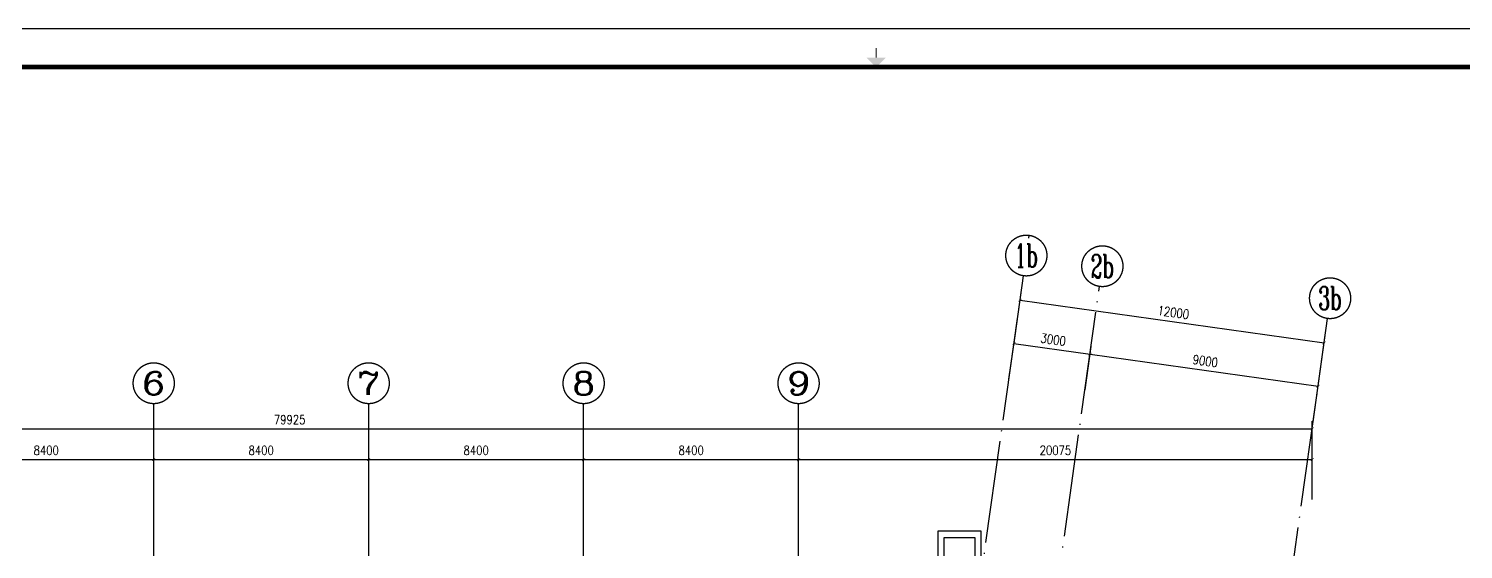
# Model space of a CAD drawing. Extents: x 68709 to 255391, y -65926 to 107615.
# Drawn here: x 124770 to 180832, y 87268 to 107615 of the extents above; entities that cross this region are included whole.
import ezdxf
from ezdxf.enums import TextEntityAlignment as Align
from ezdxf.xclip import XClip

# ---------------------------------------------------------------- set-up
doc = ezdxf.new("R2010")
doc.units = 0
doc.header["$LTSCALE"] = 2000
doc.header["$MEASUREMENT"] = 0
doc.header["$XCLIPFRAME"] = 0
doc.linetypes.add('DASH', pattern=[0.35, 0.25, -0.1])
doc.linetypes.add('DOTE', pattern=[2.42, 2, -0.2, 0.02, -0.2])
doc.layers.get('0').update_dxf_attribs({"linetype": 'CONTINUOUS'})
doc.layers.get('Defpoints').update_dxf_attribs({"linetype": 'CONTINUOUS'})
for name, color, linetype in [('0-column-down', 6, 'CONTINUOUS'), ('AXIS', 3, 'CONTINUOUS'), ('AXIS_TEXT', 7, 'CONTINUOUS'), ('dote', 8, 'CONTINUOUS')]:
    doc.layers.add(name, color=color, linetype=linetype)
doc.styles.add('_TCH_AXIS', font='COMPLEX', dxfattribs={"bigfont": 'GBCBIG'})
doc.styles.add('DIM_FONT', font='SIMPLEX.shx', dxfattribs={"width": 0.8})
doc.styles.add('MEN', font='tjromans.shx', dxfattribs={"width": 0.7, "bigfont": 'tjhztxt.shx'})
doc.dimstyles.new('DIMN300', dxfattribs={"dimscale": 1.5, "dimtxt": 300, "dimasz": 100, "dimexe": 100, "dimexo": 100, "dimgap": 100, "dimtad": 1, "dimdec": 0, "dimzin": 0, "dimdsep": 46, "dimtxsty": 'MEN', "dimblk": 'ARCHTICK', "dimcen": 1.5, "dimdle": 100, "dimclrt": 7, "dimazin": 2, "dimtfac": 1, "dimtdec": 0, "dimtix": 1, "dimtmove": 2, "dimatfit": 3, "dimfxl": 0, "dimtolj": 1, "dimtzin": 0, "dimarcsym": 0})

# ---------------------------------------------------------------- blocks, each defined once
blk = doc.blocks.new('0-jg-wall-ver3-dxadd')
blk.add_lwpolyline([(65940, 81050), (64240, 81050), (64240, 79600), (64490, 79600), (64490, 80800), (65690, 80800), (65690, 79600), (65940, 79600)], close=True)
blk = doc.blocks.new('0x_tk_A0_LIN$0$TJAD_TK_A0')
blk.add_line((2162, 399.3), (973, 399.3))
at = {"const_width": 0.3}
blk.add_lwpolyline([(1567.5, 391.74), (1567.5, 394.24)], dxfattribs=at)
at = {"const_width": 1.2}
blk.add_lwpolyline([(2152, -431.7), (2152, 389.3), (998, 389.3), (998, -431.7)], close=True, dxfattribs=at)
blk.add_solid([(1565, 391.74), (1570, 391.74), (1567.5, 389.24)])
blk = doc.blocks.new('0x_tk_A0_LIN')
blk.add_blockref('0x_tk_A0_LIN$0$TJAD_TK_A0', (-973, 441.7))
blk = doc.blocks.new('_ArchTick')
at = {"color": 0, "linetype": 'ByBlock', "const_width": 0.15}
blk.add_lwpolyline([(-0.5, -0.5), (0.5, 0.5)], dxfattribs=at)
blk = doc.blocks.new('*D45')
at = {"layer": 'AXIS', "color": 0, "lineweight": -2, "transparency": 16777216}
for p, q in [((-1050, 83492), (-1050, 85347)), ((78875, 83492), (78875, 85347)), ((-1050, 85047), (78875, 85047))]:
    blk.add_line(p, q, dxfattribs=at)
at = {"layer": 'Defpoints', "color": 0, "transparency": 16777216}
for p in [(78875, 85047), (-1050, 83132), (78875, 83132)]:
    blk.add_point(p, dxfattribs=at)
at = {"layer": 'AXIS', "color": 0, "lineweight": -2, "transparency": 16777216, "xscale": 120, "yscale": 120, "zscale": 120, "rotation": 180}
blk.add_blockref('_ArchTick', (-1050, 85047), dxfattribs=at)
at = {"layer": 'AXIS', "color": 0, "lineweight": -2, "transparency": 16777216, "xscale": 120, "yscale": 120, "zscale": 120}
blk.add_blockref('_ArchTick', (78875, 85047), dxfattribs=at)
at = {"layer": 'AXIS', "color": 7, "transparency": 16777216, "insert": (38912, 85407), "char_height": 360, "attachment_point": 5, "style": 'DIM_FONT'}
blk.add_mtext('\\A1;79925', dxfattribs=at)
blk = doc.blocks.new('*D49')
at = {"layer": 'AXIS', "color": 0, "lineweight": -2, "transparency": 16777216}
for p, q in [((25200, 82292), (25200, 84147)), ((33600, 82292), (33600, 84147)), ((25200, 83847), (33600, 83847))]:
    blk.add_line(p, q, dxfattribs=at)
at = {"layer": 'Defpoints', "color": 0, "transparency": 16777216}
for p in [(33600, 83847), (25200, 81932), (33600, 81932)]:
    blk.add_point(p, dxfattribs=at)
at = {"layer": 'AXIS', "color": 0, "lineweight": -2, "transparency": 16777216, "xscale": 120, "yscale": 120, "zscale": 120, "rotation": 180}
blk.add_blockref('_ArchTick', (25200, 83847), dxfattribs=at)
at = {"layer": 'AXIS', "color": 0, "lineweight": -2, "transparency": 16777216, "xscale": 120, "yscale": 120, "zscale": 120}
blk.add_blockref('_ArchTick', (33600, 83847), dxfattribs=at)
at = {"layer": 'AXIS', "color": 7, "transparency": 16777216, "insert": (29400, 84207), "char_height": 360, "attachment_point": 5, "style": 'DIM_FONT'}
blk.add_mtext('\\A1;8400', dxfattribs=at)
blk = doc.blocks.new('*D50')
at = {"layer": 'AXIS', "color": 0, "lineweight": -2, "transparency": 16777216}
for p, q in [((33600, 82292), (33600, 84147)), ((42000, 82292), (42000, 84147)), ((33600, 83847), (42000, 83847))]:
    blk.add_line(p, q, dxfattribs=at)
at = {"layer": 'Defpoints', "color": 0, "transparency": 16777216}
for p in [(42000, 83847), (33600, 81932), (42000, 81932)]:
    blk.add_point(p, dxfattribs=at)
at = {"layer": 'AXIS', "color": 0, "lineweight": -2, "transparency": 16777216, "xscale": 120, "yscale": 120, "zscale": 120, "rotation": 180}
blk.add_blockref('_ArchTick', (33600, 83847), dxfattribs=at)
at = {"layer": 'AXIS', "color": 0, "lineweight": -2, "transparency": 16777216, "xscale": 120, "yscale": 120, "zscale": 120}
blk.add_blockref('_ArchTick', (42000, 83847), dxfattribs=at)
at = {"layer": 'AXIS', "color": 7, "transparency": 16777216, "insert": (37800, 84207), "char_height": 360, "attachment_point": 5, "style": 'DIM_FONT'}
blk.add_mtext('\\A1;8400', dxfattribs=at)
blk = doc.blocks.new('*D51')
at = {"layer": 'AXIS', "color": 0, "lineweight": -2, "transparency": 16777216}
for p, q in [((42000, 82292), (42000, 84147)), ((50400, 82292), (50400, 84147)), ((42000, 83847), (50400, 83847))]:
    blk.add_line(p, q, dxfattribs=at)
at = {"layer": 'Defpoints', "color": 0, "transparency": 16777216}
for p in [(50400, 83847), (42000, 81932), (50400, 81932)]:
    blk.add_point(p, dxfattribs=at)
at = {"layer": 'AXIS', "color": 0, "lineweight": -2, "transparency": 16777216, "xscale": 120, "yscale": 120, "zscale": 120, "rotation": 180}
blk.add_blockref('_ArchTick', (42000, 83847), dxfattribs=at)
at = {"layer": 'AXIS', "color": 0, "lineweight": -2, "transparency": 16777216, "xscale": 120, "yscale": 120, "zscale": 120}
blk.add_blockref('_ArchTick', (50400, 83847), dxfattribs=at)
at = {"layer": 'AXIS', "color": 7, "transparency": 16777216, "insert": (46200, 84207), "char_height": 360, "attachment_point": 5, "style": 'DIM_FONT'}
blk.add_mtext('\\A1;8400', dxfattribs=at)
blk = doc.blocks.new('*D52')
at = {"layer": 'AXIS', "color": 0, "lineweight": -2, "transparency": 16777216}
for p, q in [((50400, 82292), (50400, 84147)), ((58800, 82292), (58800, 84147)), ((50400, 83847), (58800, 83847))]:
    blk.add_line(p, q, dxfattribs=at)
at = {"layer": 'Defpoints', "color": 0, "transparency": 16777216}
for p in [(58800, 83847), (50400, 81932), (58800, 81932)]:
    blk.add_point(p, dxfattribs=at)
at = {"layer": 'AXIS', "color": 0, "lineweight": -2, "transparency": 16777216, "xscale": 120, "yscale": 120, "zscale": 120, "rotation": 180}
blk.add_blockref('_ArchTick', (50400, 83847), dxfattribs=at)
at = {"layer": 'AXIS', "color": 0, "lineweight": -2, "transparency": 16777216, "xscale": 120, "yscale": 120, "zscale": 120}
blk.add_blockref('_ArchTick', (58800, 83847), dxfattribs=at)
at = {"layer": 'AXIS', "color": 7, "transparency": 16777216, "insert": (54600, 84207), "char_height": 360, "attachment_point": 5, "style": 'DIM_FONT'}
blk.add_mtext('\\A1;8400', dxfattribs=at)
blk = doc.blocks.new('*D53')
at = {"layer": 'AXIS', "color": 0, "lineweight": -2, "transparency": 16777216}
for p, q in [((58800, 82292), (58800, 84147)), ((78875, 82292), (78875, 84147)), ((58800, 83847), (78875, 83847))]:
    blk.add_line(p, q, dxfattribs=at)
at = {"layer": 'Defpoints', "color": 0, "transparency": 16777216}
for p in [(78875, 83847), (58800, 81932), (78875, 81932)]:
    blk.add_point(p, dxfattribs=at)
at = {"layer": 'AXIS', "color": 0, "lineweight": -2, "transparency": 16777216, "xscale": 120, "yscale": 120, "zscale": 120, "rotation": 180}
blk.add_blockref('_ArchTick', (58800, 83847), dxfattribs=at)
at = {"layer": 'AXIS', "color": 0, "lineweight": -2, "transparency": 16777216, "xscale": 120, "yscale": 120, "zscale": 120}
blk.add_blockref('_ArchTick', (78875, 83847), dxfattribs=at)
at = {"layer": 'AXIS', "color": 7, "transparency": 16777216, "insert": (68837, 84207), "char_height": 360, "attachment_point": 5, "style": 'DIM_FONT'}
blk.add_mtext('\\A1;20075', dxfattribs=at)
blk = doc.blocks.new('*D54')
at = {"layer": 'AXIS', "color": 0, "lineweight": -2, "transparency": 16777216}
for p, q in [((67259, 88687), (67496, 90375)), ((67455, 90078), (79338, 88408)), ((79142, 87017), (79380, 88705))]:
    blk.add_line(p, q, dxfattribs=at)
at = {"layer": 'Defpoints', "color": 0, "transparency": 16777216}
for p in [(67209, 88330), (79338, 88408), (79092, 86660)]:
    blk.add_point(p, dxfattribs=at)
at = {"layer": 'AXIS', "color": 0, "lineweight": -2, "transparency": 16777216, "xscale": 120, "yscale": 120, "zscale": 120}
for p, rotation in [((67455, 90078), 172.0000000000016), ((79338, 88408), 352.0000000000015)]:
    blk.add_blockref('_ArchTick', p, dxfattribs=dict(at, rotation=rotation))
at = {"layer": 'AXIS', "color": 7, "transparency": 16777216, "insert": (73446, 89599), "char_height": 360, "attachment_point": 5, "rotation": 352, "style": 'DIM_FONT'}
blk.add_mtext('\\A1;12000', dxfattribs=at)
blk = doc.blocks.new('*D55')
at = {"layer": 'AXIS', "color": 0, "lineweight": -2, "transparency": 16777216}
for p, q in [((67021, 86996), (67259, 88685)), ((67217, 88387), (70188, 87970)), ((69992, 86579), (70230, 88267))]:
    blk.add_line(p, q, dxfattribs=at)
at = {"layer": 'Defpoints', "color": 0, "transparency": 16777216}
for p in [(70188, 87970), (66971, 86640), (69942, 86222)]:
    blk.add_point(p, dxfattribs=at)
at = {"layer": 'AXIS', "color": 0, "lineweight": -2, "transparency": 16777216, "xscale": 120, "yscale": 120, "zscale": 120}
for p, rotation in [((67217, 88387), 172.0000000000028), ((70188, 87970), 352.0000000000028)]:
    blk.add_blockref('_ArchTick', p, dxfattribs=dict(at, rotation=rotation))
at = {"layer": 'AXIS', "color": 7, "transparency": 16777216, "insert": (68752, 88535), "char_height": 360, "attachment_point": 5, "rotation": 352, "style": 'DIM_FONT'}
blk.add_mtext('\\A1;3000', dxfattribs=at)
blk = doc.blocks.new('*D56')
at = {"layer": 'AXIS', "color": 0, "lineweight": -2, "transparency": 16777216}
for p, q in [((69992, 86579), (70230, 88267)), ((70188, 87970), (79100, 86717)), ((78905, 85326), (79142, 87014))]:
    blk.add_line(p, q, dxfattribs=at)
at = {"layer": 'Defpoints', "color": 0, "transparency": 16777216}
for p in [(79100, 86717), (69942, 86222), (78855, 84970)]:
    blk.add_point(p, dxfattribs=at)
at = {"layer": 'AXIS', "color": 0, "lineweight": -2, "transparency": 16777216, "xscale": 120, "yscale": 120, "zscale": 120}
for p, rotation in [((70188, 87970), 172.0000000000016), ((79100, 86717), 352.0000000000016)]:
    blk.add_blockref('_ArchTick', p, dxfattribs=dict(at, rotation=rotation))
at = {"layer": 'AXIS', "color": 7, "transparency": 16777216, "insert": (74694, 87700), "char_height": 360, "attachment_point": 5, "rotation": 352, "style": 'DIM_FONT'}
blk.add_mtext('\\A1;9000', dxfattribs=at)
blk = doc.blocks.new('ZW0702(CQ)')
at = {"layer": 'AXIS'}
for centre in [(67699.5, 91821.1), (70670.3, 91403.6), (79569.9, 90152.8), (33600, 86830.2), (42000, 86830.2), (50400, 86830.2), (58799.8, 86830.2)]:
    blk.add_circle(centre, 800, dxfattribs=at)
at = {"layer": 'dote', "linetype": 'DOTE'}
for p, q in [((67794.9, 92499.9), (67810.9, 92613.3)), ((61294.8, 46249), (67588.2, 91029)), ((64265.6, 45831.4), (70559, 90611.5)), ((73178, 44578.9), (79471.4, 89358.9)), ((33600, -9319.3), (33600, 86030.2)), ((42000, -9319.3), (42000, 86030.2)), ((50400, -9319.3), (50400, 86030.2)), ((58800, -9319.3), (58800, 86030.2))]:
    blk.add_line(p, q, dxfattribs=at)
at = {"layer": 'AXIS_TEXT', "style": '_TCH_AXIS'}
for s, width, p, p2 in [('1b', 0.677419, (67247, 91368.5), (68152.1, 91368.5)), ('2b', 0.583333, (70217.8, 90951), (71122.9, 90951)), ('3b', 0.6, (79117.3, 89700.3), (80022.4, 89700.3)), ('6', 1.5, (33147.5, 86377.7), (34052.5, 86377.7)), ('7', 1.5, (41547.5, 86377.7), (42452.5, 86377.7)), ('8', 1.5, (49947.5, 86377.7), (50852.5, 86377.7)), ('9', 1.5, (58347.3, 86377.7), (59252.4, 86377.7))]:
    blk.add_text(s, height=905.1, dxfattribs=dict(at, width=width)).set_placement(p, p2, align=Align.FIT)
at = {"layer": 'AXIS'}
for p1, p2, distance, picture, middle in [((67208.9, 88330.3), (79092.1, 86660.2), 1764.9, '*D54', (73446.3, 89599.5)), ((66971.3, 86639.7), (69942.1, 86222.2), 1764.9, '*D55', (68752.5, 88535.2)), ((69942.1, 86222.2), (78854.6, 84969.6), 1764.9, '*D56', (74694.1, 87700.1)), ((-1049.9999, 83132.2654), (78874.5182, 83132.2654), 1914.3051, '*D45', (38912.2592, 85406.5705)), ((25200, 81932.3), (33600, 81932.3), 1914.3, '*D49', (29400, 84206.6)), ((33600, 81932.3), (42000, 81932.3), 1914.3, '*D50', (37800, 84206.6)), ((42000, 81932.3), (50400, 81932.3), 1914.3, '*D51', (46200, 84206.6)), ((50400, 81932.3), (58800, 81932.3), 1914.3, '*D52', (54600, 84206.6)), ((58799.8, 81932.3), (78874.5, 81932.3), 1914.3, '*D53', (68837.2, 84206.6))]:
    dim = blk.add_aligned_dim(p1=p1, p2=p2, distance=distance, dimstyle='DIMN300', dxfattribs=at)
    dim.commit()
    dim.dimension.update_dxf_attribs({"geometry": picture, "text_midpoint": middle})

msp = doc.modelspace()

# ---------------------------------------------------------------- block references
at = {"xscale": 150, "yscale": 150, "zscale": 150}
msp.add_blockref('0x_tk_A0_LIN', (68709.2, -18534.8), dxfattribs=at)
at = {"layer": '0-column-down'}
ref = msp.add_blockref('0-jg-wall-ver3-dxadd', (96056.5, 6927.7), dxfattribs=at)
XClip(ref).set_block_clipping_path([(-1597.5205245125, 74513.2405886847), (-1597.5205245125, 63446.9056728306), (-1597.5205245125, 56985.7323499514), (-2625.9855815822, 56985.7323499514), (-2625.9855815822, 53899.147307544), (-1597.5205245125, 53899.147307544), (-1597.5205245125, 42578.0507297336), (24639.1699151449, 42578.0507297336), (24639.1699151449, 41375.9814775255), (72821.6493476855, 41375.9814775255), (72821.6493476855, 47238.7151906272), (73805.1649727187, 47238.7151906272), (73805.1649727187, 48199.394121607), (73983.665152899, 48199.394121607), (73983.665152899, 48814.3767814642), (74946.130713436, 54999.5913425298), (78348.7319148911, 79194.3407264346), (78348.7319148911, 79866.1895327916), (78348.7319148911, 82108.8629913949), (-1597.5205245125, 82108.8629913949)])
at = {"layer": 'dote', "linetype": 'DASH'}
ref = msp.add_blockref('ZW0702(CQ)', (96056.5, 6927.7), dxfattribs=at)
XClip(ref).set_block_clipping_path([(-15188.9695379891, 94941.8681304126), (-15188.9695379891, 40465.1350641153), (61935.0644099799, 40465.1350641153), (61935.0644099799, 44105.722128633), (59633.1171517283, 44105.722128633), (59633.1171517283, 47050.6298027338), (62623.2616241842, 47050.6298027338), (73235.5720788917, 48471.4198343426), (84175.6449556706, 48471.4198343426), (84175.6449556706, 47354.4222230357), (86928.2956268236, 47354.4222230357), (90677.7338378059, 94792.274815829)])

doc.saveas('drawing.dxf')
